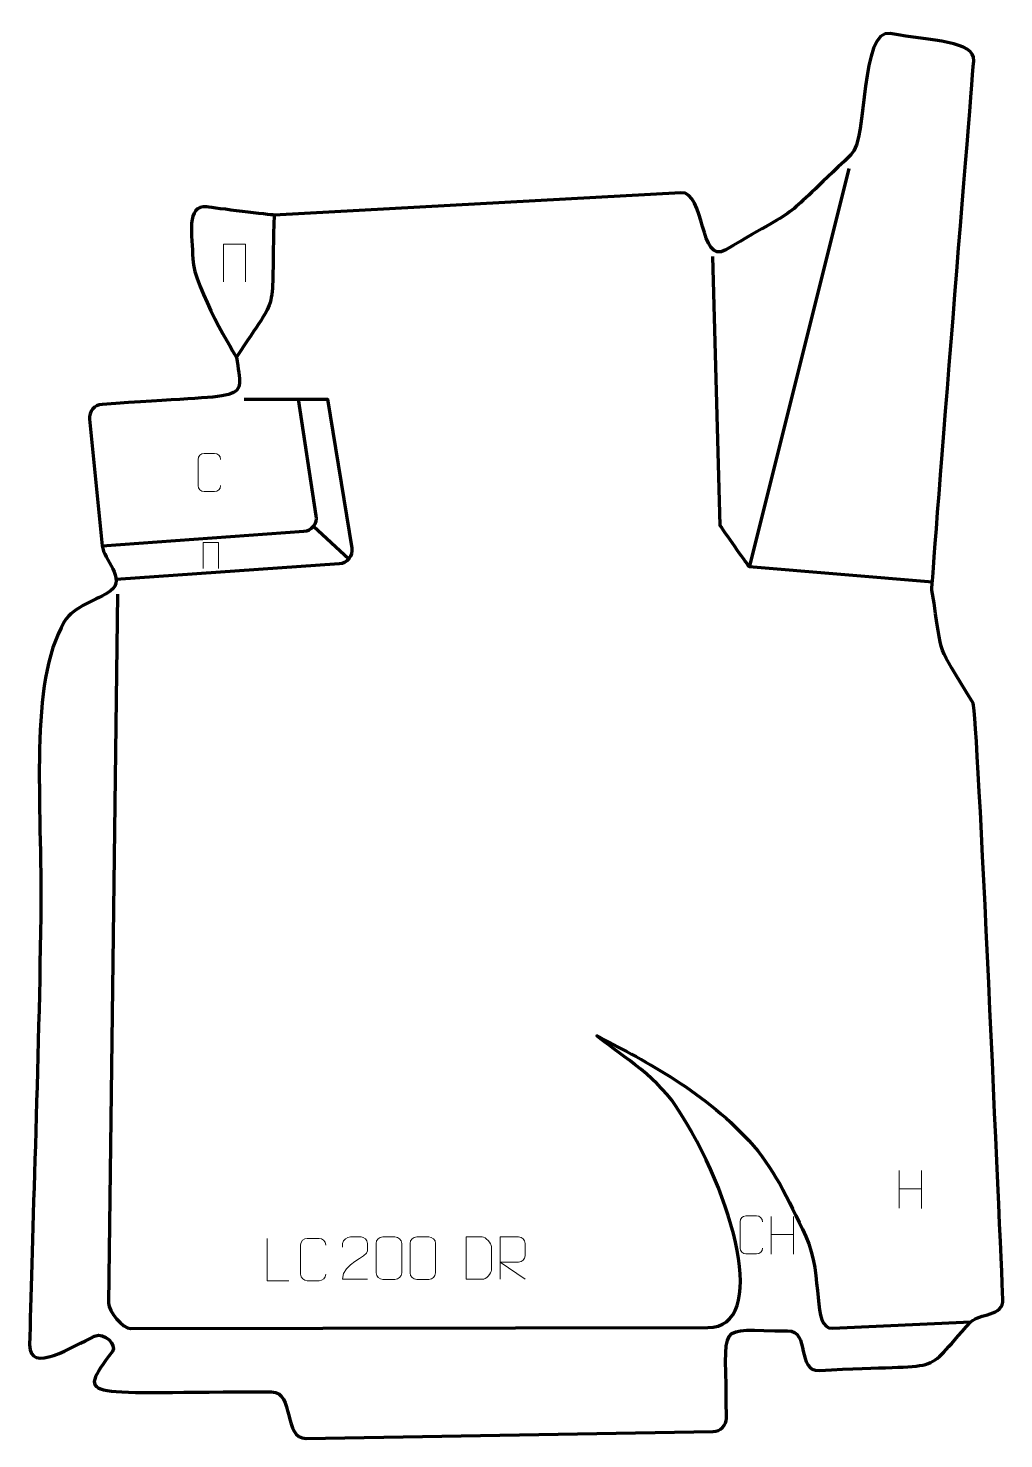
# Model space of a CAD drawing. Header units: millimetres. Extents: x -288 to 288, y -414 to 417.
import ezdxf

# ---------------------------------------------------------------- set-up
doc = ezdxf.new("R2010")
doc.units = ezdxf.units.MM
doc.header["$MEASUREMENT"] = 0
for name, color, linetype in [('layer 1', 7, 'Continuous'), ('layer 2', 7, 'Continuous'), ('layer 3', 7, 'Continuous')]:
    doc.layers.add(name, color=color, linetype=linetype)

msp = doc.modelspace()

# ---------------------------------------------------------------- linework, layer by layer
at = {"layer": 'layer 1', "color": 250, "lineweight": 9}
for points, knots in [([(-172.7842, 267.651), (-172.7842, 267.651), (-172.7842, 290.0013), (-172.7842, 290.0013), (-172.7842, 290.0013), (-172.7842, 290.0013), (-159.6659, 290.0013), (-159.6659, 290.0013), (-159.6659, 290.0013), (-159.6659, 290.0013), (-159.6659, 267.651), (-159.6659, 267.651)], [0, 0, 0, 0, 0.25, 0.25, 0.25, 0.25, 0.5, 0.5, 0.5, 0.5, 1, 1, 1, 1]), ([(-174.4193, 147.5651), (-174.5445, 145.4841), (-176.0467, 144.1589), (-177.9704, 144.1492), (-177.9704, 144.1492), (-180.059, 144.1495), (-182.1476, 144.1495), (-184.2359, 144.1492), (-184.2359, 144.1492), (-185.9601, 144.0548), (-187.7265, 145.7427), (-187.7165, 147.5495), (-187.7165, 147.5495), (-187.7161, 152.7177), (-187.7161, 157.8854), (-187.7165, 163.0528), (-187.7165, 163.0528), (-187.7127, 164.9679), (-186.1482, 166.5078), (-184.2202, 166.4957), (-184.2202, 166.4957), (-182.1373, 166.4957), (-180.0538, 166.4957), (-177.9704, 166.4957), (-177.9704, 166.4957), (-176.2269, 166.5275), (-174.4432, 165.1916), (-174.4193, 163.0082)], [0, 0, 0, 0, 0.125, 0.125, 0.125, 0.125, 0.25, 0.25, 0.25, 0.25, 0.375, 0.375, 0.375, 0.375, 0.5, 0.5, 0.5, 0.5, 0.625, 0.625, 0.625, 0.625, 0.75, 0.75, 0.75, 0.75, 1, 1, 1, 1]), ([(-184.7037, 98.7638), (-184.7037, 98.7638), (-184.7037, 114.1355), (-184.7037, 114.1355), (-184.7037, 114.1355), (-184.7037, 114.1355), (-175.6813, 114.1355), (-175.6813, 114.1355), (-175.6813, 114.1355), (-175.6813, 114.1355), (-175.6813, 98.7638), (-175.6813, 98.7638)], [0, 0, 0, 0, 0.25, 0.25, 0.25, 0.25, 0.5, 0.5, 0.5, 0.5, 1, 1, 1, 1]), ([(145.2841, -301.9521), (145.1589, -304.0331), (143.6567, -305.3583), (141.733, -305.368), (141.733, -305.368), (139.6444, -305.3677), (137.5558, -305.3677), (135.4675, -305.368), (135.4675, -305.368), (133.7433, -305.4624), (131.9769, -303.7745), (131.9869, -301.9677), (131.9869, -301.9677), (131.9873, -296.7995), (131.9873, -291.6318), (131.9869, -286.4644), (131.9869, -286.4644), (131.9907, -284.5493), (133.5552, -283.0093), (135.4831, -283.0215), (135.4831, -283.0215), (137.5661, -283.0215), (139.6496, -283.0215), (141.733, -283.0215), (141.733, -283.0215), (143.4765, -282.9897), (145.2602, -284.3256), (145.2841, -286.509)], [0, 0, 0, 0, 0.125, 0.125, 0.125, 0.125, 0.25, 0.25, 0.25, 0.25, 0.375, 0.375, 0.375, 0.375, 0.5, 0.5, 0.5, 0.5, 0.625, 0.625, 0.625, 0.625, 0.75, 0.75, 0.75, 0.75, 1, 1, 1, 1]), ([(-134.0979, -321.2186), (-134.0979, -321.2186), (-147.047, -321.2186), (-147.047, -321.2186), (-147.047, -321.2186), (-147.047, -321.2186), (-147.047, -296.265), (-147.047, -296.265)], [0, 0, 0, 0, 0.33333333, 0.33333333, 0.33333333, 0.33333333, 1, 1, 1, 1]), ([(-112.3892, -317.4005), (-112.529, -319.7239), (-114.2062, -321.2035), (-116.3539, -321.2143), (-116.3539, -321.2143), (-118.6858, -321.2139), (-121.0177, -321.2139), (-123.3492, -321.2143), (-123.3492, -321.2143), (-125.2742, -321.3197), (-127.2463, -319.4352), (-127.2351, -317.4179), (-127.2351, -317.4179), (-127.2347, -311.6478), (-127.2347, -305.8781), (-127.2351, -300.1088), (-127.2351, -300.1088), (-127.2309, -297.9707), (-125.4842, -296.2515), (-123.3318, -296.265), (-123.3318, -296.265), (-121.0061, -296.265), (-118.68, -296.265), (-116.3539, -296.265), (-116.3539, -296.265), (-114.4073, -296.2295), (-112.4159, -297.721), (-112.3892, -300.1586)], [0, 0, 0, 0, 0.125, 0.125, 0.125, 0.125, 0.25, 0.25, 0.25, 0.25, 0.375, 0.375, 0.375, 0.375, 0.5, 0.5, 0.5, 0.5, 0.625, 0.625, 0.625, 0.625, 0.75, 0.75, 0.75, 0.75, 1, 1, 1, 1]), ([(-87.7739, -320.3874), (-92.6883, -320.387), (-97.6027, -320.387), (-102.5168, -320.3874), (-102.5168, -320.3874), (-102.5168, -310.4551), (-87.8658, -307.8139), (-87.7739, -303.5036), (-87.7739, -303.5036), (-87.7742, -302.0795), (-87.7742, -300.6558), (-87.7739, -299.2325), (-87.7739, -299.2325), (-87.7908, -297.1554), (-89.9136, -295.4305), (-91.5846, -295.4133), (-91.5846, -295.4133), (-93.6577, -295.4137), (-95.7307, -295.4137), (-97.8031, -295.4133), (-97.8031, -295.4133), (-99.6251, -295.3968), (-102.4499, -297.1889), (-102.5168, -299.2824), (-102.5168, -299.2824), (-102.5168, -299.2824), (-102.5168, -301.3372), (-102.5168, -301.3372)], [0, 0, 0, 0, 0.125, 0.125, 0.125, 0.125, 0.25, 0.25, 0.25, 0.25, 0.375, 0.375, 0.375, 0.375, 0.5, 0.5, 0.5, 0.5, 0.625, 0.625, 0.625, 0.625, 0.75, 0.75, 0.75, 0.75, 1, 1, 1, 1]), ([(-78.726, -295.401), (-76.3599, -295.401), (-73.9934, -295.401), (-71.6269, -295.401), (-71.6269, -295.401), (-69.6464, -295.3653), (-67.6204, -296.8597), (-67.5933, -299.3018), (-67.5933, -299.3018), (-67.5937, -305.0592), (-67.5937, -310.817), (-67.5933, -316.5752), (-67.5933, -316.5752), (-67.7354, -318.9028), (-69.4418, -320.3851), (-71.6269, -320.3959), (-71.6269, -320.3959), (-73.9992, -320.3955), (-76.3717, -320.3955), (-78.7437, -320.3959), (-78.7437, -320.3959), (-80.7021, -320.5015), (-82.7086, -318.6136), (-82.6972, -316.5926), (-82.6972, -316.5926), (-82.6967, -310.812), (-82.6967, -305.0317), (-82.6972, -299.2519), (-82.6972, -299.2519), (-82.6929, -297.1099), (-80.9158, -295.3874), (-78.726, -295.401)], [0, 0, 0, 0, 0.11111111, 0.11111111, 0.11111111, 0.11111111, 0.22222222, 0.22222222, 0.22222222, 0.22222222, 0.33333333, 0.33333333, 0.33333333, 0.33333333, 0.44444444, 0.44444444, 0.44444444, 0.44444444, 0.55555556, 0.55555556, 0.55555556, 0.55555556, 0.66666667, 0.66666667, 0.66666667, 0.66666667, 0.77777778, 0.77777778, 0.77777778, 0.77777778, 1, 1, 1, 1]), ([(-58.726, -295.401), (-56.3599, -295.401), (-53.9934, -295.401), (-51.6269, -295.401), (-51.6269, -295.401), (-49.6464, -295.3653), (-47.6204, -296.8597), (-47.5933, -299.3018), (-47.5933, -299.3018), (-47.5937, -305.0592), (-47.5937, -310.817), (-47.5933, -316.5752), (-47.5933, -316.5752), (-47.7354, -318.9028), (-49.4418, -320.3851), (-51.6269, -320.3959), (-51.6269, -320.3959), (-53.9992, -320.3955), (-56.3717, -320.3955), (-58.7437, -320.3959), (-58.7437, -320.3959), (-60.7021, -320.5015), (-62.7086, -318.6136), (-62.6972, -316.5926), (-62.6972, -316.5926), (-62.6967, -310.812), (-62.6967, -305.0317), (-62.6972, -299.2519), (-62.6972, -299.2519), (-62.6929, -297.1099), (-60.9158, -295.3874), (-58.726, -295.401)], [0, 0, 0, 0, 0.11111111, 0.11111111, 0.11111111, 0.11111111, 0.22222222, 0.22222222, 0.22222222, 0.22222222, 0.33333333, 0.33333333, 0.33333333, 0.33333333, 0.44444444, 0.44444444, 0.44444444, 0.44444444, 0.55555556, 0.55555556, 0.55555556, 0.55555556, 0.66666667, 0.66666667, 0.66666667, 0.66666667, 0.77777778, 0.77777778, 0.77777778, 0.77777778, 1, 1, 1, 1]), ([(-29.5375, -320.3489), (-27.2057, -320.3485), (-22.2555, -320.3725), (-19.924, -320.3728), (-19.924, -320.3728), (-17.999, -320.4782), (-14.6804, -316.9366), (-14.6916, -314.9193), (-14.6916, -314.9193), (-14.692, -309.1492), (-14.692, -306.9794), (-14.6916, -301.2102), (-14.6916, -301.2102), (-14.6958, -299.0721), (-18.0704, -295.412), (-20.2228, -295.4255), (-20.2228, -295.4255), (-22.5485, -295.4255), (-27.2728, -295.4255), (-29.5989, -295.4255), (-29.5989, -295.4255), (-29.5985, -301.1724), (-29.5372, -314.6016), (-29.5375, -320.3489)], [0, 0, 0, 0, 0.14285714, 0.14285714, 0.14285714, 0.14285714, 0.28571429, 0.28571429, 0.28571429, 0.28571429, 0.42857143, 0.42857143, 0.42857143, 0.42857143, 0.57142857, 0.57142857, 0.57142857, 0.57142857, 0.71428571, 0.71428571, 0.71428571, 0.71428571, 1, 1, 1, 1]), ([(-9.4773, -320.377), (-9.4773, -320.377), (-9.4773, -295.4235), (-9.4773, -295.4235), (-9.4773, -295.4235), (-5.8824, -295.4235), (-2.287, -295.4235), (1.3083, -295.4235), (1.3083, -295.4235), (3.6336, -295.4612), (5.1908, -296.9512), (5.1868, -299.3176), (5.1868, -299.3176), (5.1863, -301.3531), (5.1863, -304.4124), (5.1868, -306.4485), (5.1868, -306.4485), (5.1803, -308.324), (3.368, -310.2658), (1.3584, -310.2849), (1.3584, -310.2849), (1.3584, -310.2849), (-9.4773, -310.2849), (-9.4773, -310.2849), (-9.4773, -310.2849), (-9.4773, -310.2849), (5.1775, -320.377), (5.1775, -320.377)], [0, 0, 0, 0, 0.125, 0.125, 0.125, 0.125, 0.25, 0.25, 0.25, 0.25, 0.375, 0.375, 0.375, 0.375, 0.5, 0.5, 0.5, 0.5, 0.625, 0.625, 0.625, 0.625, 0.75, 0.75, 0.75, 0.75, 1, 1, 1, 1])]:
    msp.add_open_spline(points, degree=3, knots=knots, dxfattribs=at)
for points in [[(225.8632, -256.3005), (225.8632, -256.3005), (225.8632, -278.4932), (225.8632, -278.4932)], [(238.9789, -256.3005), (238.9789, -256.3005), (238.9789, -278.6508), (238.9789, -278.6508)], [(225.8807, -266.9429), (225.8807, -266.9429), (238.9789, -266.9429), (238.9789, -266.9429)], [(150.3339, -283.2858), (150.3339, -283.2858), (150.3339, -305.4785), (150.3339, -305.4785)], [(163.4496, -283.2858), (163.4496, -283.2858), (163.4496, -305.6361), (163.4496, -305.6361)], [(150.3514, -293.9282), (150.3514, -293.9282), (163.4496, -293.9282), (163.4496, -293.9282)]]:
    msp.add_open_spline(points, degree=3, dxfattribs=at)
at = {"layer": 'layer 2', "color": 230, "lineweight": 200}
msp.add_open_spline([(-182.5633, 311.8669), (-177.9249, 311.2973), (-144.5525, 307.0248), (-142.8643, 307.1177), (-142.8643, 307.1177), (-142.8643, 307.1177), (96.9913, 320.3056), (96.9913, 320.3056), (96.9913, 320.3056), (111.9719, 321.1292), (107.5368, 277.3455), (123.5474, 286.6576), (123.5474, 286.6576), (172.6367, 315.2089), (153.8624, 301.8326), (197.4194, 342.5492), (197.4194, 342.5492), (207.6039, 352.0696), (202.5518, 417.2733), (220.6455, 414.0804), (220.6455, 414.0804), (244.7178, 409.8325), (270.8027, 409.7563), (269.8681, 398.0415), (269.8681, 398.0415), (267.5963, 369.567), (244.7554, 88.7331), (245.2022, 85.9891), (245.2022, 85.9891), (252.4619, 41.391), (246.4076, 58.2797), (269.4408, 19.2241), (269.4408, 19.2241), (272.1569, 14.6186), (285.5013, -298.6284), (287.0918, -332.0283), (287.0918, -332.0283), (287.5878, -342.4466), (272.9829, -340.3926), (268.2134, -345.4908), (268.2134, -345.4908), (237.1521, -378.6929), (257.6094, -369.5249), (178.8511, -374.1038), (178.8511, -374.1038), (164.9297, -374.9132), (173.5778, -350.7819), (160.0606, -350.7819), (160.0606, -350.7819), (116.3448, -350.7819), (123.9734, -342.4536), (123.9734, -402.1807), (123.9734, -402.1807), (123.9734, -406.5401), (120.4656, -410.107), (116.1068, -410.1796), (116.1068, -410.1796), (116.1068, -410.1796), (-124.0154, -414.1817), (-124.0154, -414.1817), (-124.0154, -414.1817), (-137.7065, -414.4098), (-130.8264, -386.7943), (-144.3787, -386.743), (-144.3787, -386.743), (-255.4327, -386.3224), (-260.8051, -393.0374), (-238.2843, -362.9135), (-238.2843, -362.9135), (-235.5778, -359.2933), (-242.7334, -351.1363), (-248.8702, -353.9838), (-248.8702, -353.9838), (-261.448, -359.8199), (-287.3961, -376.5139), (-287.0941, -359.0853), (-287.0941, -359.0853), (-286.1843, -306.5944), (-281.8534, -204.2465), (-280.5536, -106.6148), (-280.5536, -106.6148), (-279.6412, -38.0717), (-287.9507, 30.7236), (-266.6879, 67.2105), (-266.6879, 67.2105), (-261.0626, 76.8636), (-246.9043, 80.0102), (-239.3197, 85.5599), (-239.3197, 85.5599), (-230.1724, 92.2531), (-243.496, 104.4895), (-244.2555, 112.0483), (-244.2555, 112.0483), (-244.2555, 112.0483), (-251.761, 186.7294), (-251.761, 186.7294), (-251.761, 186.7294), (-252.2135, 191.2313), (-248.9095, 195.1698), (-244.3976, 195.5071), (-244.3976, 195.5071), (-155.2228, 202.174), (-161.0545, 195.2473), (-165.1241, 223.2272), (-165.1241, 223.2272), (-165.1258, 223.2392), (-190.2732, 264.3409), (-190.8148, 281.226), (-190.8148, 281.226), (-191.2526, 294.8751), (-195.0757, 313.4035), (-182.5633, 311.8669)], degree=3, knots=[0, 0, 0, 0, 0.03448276, 0.03448276, 0.03448276, 0.03448276, 0.06896552, 0.06896552, 0.06896552, 0.06896552, 0.10344828, 0.10344828, 0.10344828, 0.10344828, 0.13793103, 0.13793103, 0.13793103, 0.13793103, 0.17241379, 0.17241379, 0.17241379, 0.17241379, 0.20689655, 0.20689655, 0.20689655, 0.20689655, 0.24137931, 0.24137931, 0.24137931, 0.24137931, 0.27586207, 0.27586207, 0.27586207, 0.27586207, 0.31034483, 0.31034483, 0.31034483, 0.31034483, 0.34482759, 0.34482759, 0.34482759, 0.34482759, 0.37931034, 0.37931034, 0.37931034, 0.37931034, 0.4137931, 0.4137931, 0.4137931, 0.4137931, 0.44827586, 0.44827586, 0.44827586, 0.44827586, 0.48275862, 0.48275862, 0.48275862, 0.48275862, 0.51724138, 0.51724138, 0.51724138, 0.51724138, 0.55172414, 0.55172414, 0.55172414, 0.55172414, 0.5862069, 0.5862069, 0.5862069, 0.5862069, 0.62068966, 0.62068966, 0.62068966, 0.62068966, 0.65517241, 0.65517241, 0.65517241, 0.65517241, 0.68965517, 0.68965517, 0.68965517, 0.68965517, 0.72413793, 0.72413793, 0.72413793, 0.72413793, 0.75862069, 0.75862069, 0.75862069, 0.75862069, 0.79310345, 0.79310345, 0.79310345, 0.79310345, 0.82758621, 0.82758621, 0.82758621, 0.82758621, 0.86206897, 0.86206897, 0.86206897, 0.86206897, 0.89655172, 0.89655172, 0.89655172, 0.89655172, 0.93103448, 0.93103448, 0.93103448, 0.93103448, 1, 1, 1, 1], dxfattribs=at)
at = {"layer": 'layer 3', "color": 142, "lineweight": 200}
for points in [[(196.1012, 334.6275), (196.1012, 334.6275), (137.4387, 99.3911), (137.4387, 99.3911)], [(-142.8643, 307.1177), (-145.0518, 244.7077), (-138.6041, 263.8107), (-165.1241, 223.2272)], [(-119.6347, 123.6539), (-119.6347, 123.6539), (-98.7425, 104.4722), (-98.7425, 104.4722)]]:
    msp.add_open_spline(points, degree=3, dxfattribs=at)
for points, knots in [([(115.6751, 282.6611), (115.6751, 282.6611), (120.1028, 124.1134), (120.1028, 124.1134), (120.1028, 124.1134), (124.4105, 118.0818), (136.7853, 99.9863), (137.3689, 99.9377), (137.3689, 99.9377), (137.3689, 99.9377), (245.4665, 90.932), (245.4665, 90.932)], [0, 0, 0, 0, 0.25, 0.25, 0.25, 0.25, 0.5, 0.5, 0.5, 0.5, 1, 1, 1, 1]), ([(-244.2555, 112.0483), (-244.2555, 112.0483), (-125.3116, 120.6625), (-125.3116, 120.6625), (-125.3116, 120.6625), (-123.0025, 120.8298), (-121.0782, 121.8439), (-119.6347, 123.6539), (-119.6347, 123.6539), (-118.1913, 125.464), (-117.631, 127.5657), (-117.9819, 129.8542), (-117.9819, 129.8542), (-117.9819, 129.8542), (-128.5218, 198.5933), (-128.5218, 198.5933)], [0, 0, 0, 0, 0.2, 0.2, 0.2, 0.2, 0.4, 0.4, 0.4, 0.4, 0.6, 0.6, 0.6, 0.6, 1, 1, 1, 1]), ([(-160.4838, 198.5933), (-150.7471, 198.5933), (-111.3771, 198.5933), (-111.3771, 198.5933), (-111.3771, 198.5933), (-111.3771, 198.5933), (-97.117, 110.7207), (-97.117, 110.7207), (-97.117, 110.7207), (-96.7438, 108.4205), (-97.2957, 106.2989), (-98.7425, 104.4722), (-98.7425, 104.4722), (-100.1894, 102.6454), (-102.1281, 101.6222), (-104.4527, 101.4589), (-104.4527, 101.4589), (-104.4527, 101.4589), (-236.1475, 92.2), (-236.1475, 92.2)], [0, 0, 0, 0, 0.16666667, 0.16666667, 0.16666667, 0.16666667, 0.33333333, 0.33333333, 0.33333333, 0.33333333, 0.5, 0.5, 0.5, 0.5, 0.66666667, 0.66666667, 0.66666667, 0.66666667, 1, 1, 1, 1]), ([(-235.3325, 83.5107), (-235.3325, 83.5107), (-240.607, -334.5322), (-240.607, -334.5322), (-240.607, -334.5322), (-240.6641, -339.0744), (-232.0805, -349.4052), (-227.5376, -349.3977), (-227.5376, -349.3977), (-227.5376, -349.3977), (112.92, -348.835), (112.92, -348.835), (112.92, -348.835), (149.2279, -348.775), (129.2061, -271.1306), (94.0954, -218.2297), (94.0954, -218.2297), (81.7273, -199.5949), (58.2158, -185.807), (47.4548, -176.8395), (47.4548, -176.8395), (71.9729, -189.6068), (109.0312, -208.0104), (137.3706, -238.767), (137.3706, -238.767), (151.5628, -254.1697), (160.08, -272.354), (170.7346, -295.1152), (170.7346, -295.1152), (181.5812, -318.2868), (173.9782, -349.7737), (186.5452, -349.2025), (186.5452, -349.2025), (186.5452, -349.2025), (268.2134, -345.4908), (268.2134, -345.4908)], [0, 0, 0, 0, 0.1, 0.1, 0.1, 0.1, 0.2, 0.2, 0.2, 0.2, 0.3, 0.3, 0.3, 0.3, 0.4, 0.4, 0.4, 0.4, 0.5, 0.5, 0.5, 0.5, 0.6, 0.6, 0.6, 0.6, 0.7, 0.7, 0.7, 0.7, 0.8, 0.8, 0.8, 0.8, 1, 1, 1, 1])]:
    msp.add_open_spline(points, degree=3, knots=knots, dxfattribs=at)

doc.saveas('drawing.dxf')
